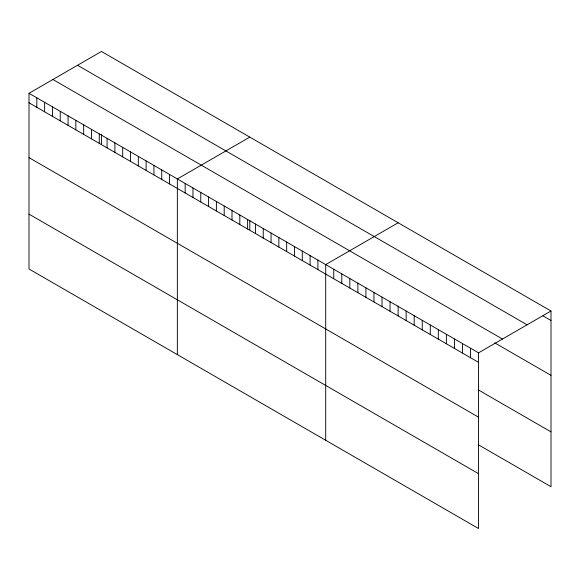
<?xml version="1.0" encoding="UTF-8"?>
<svg xmlns="http://www.w3.org/2000/svg" width="580" height="580" viewBox="0 0 580 580"><rect width="100%" height="100%" fill="white"/><g stroke="black" fill="none" stroke-linecap="round" stroke-linejoin="round"><path stroke-width="0.87" d="M29 93.3L478.551 352.843L478.551 528.532L29 268.982L29 93.3L101.449 51.468L551 311.018L551 486.7L478.601 444.896M249.799 137.119L177.35 178.952L177.35 354.634M398.155 222.771L325.699 264.603L325.699 440.285M478.551 352.843L551 311.018M542.952 315.875L551 320.515M77.539 65.272L527.089 324.822M52.91 79.496L502.461 339.039M494.689 342.845L551 375.354M29 102.798L478.551 362.348M478.601 390.057L551 431.861M29 157.644L478.551 417.187M29 214.143L478.551 473.686M470.503 348.203L470.503 357.7M462.463 343.556L462.463 353.053M454.415 338.908L454.415 348.413M446.368 334.269L446.368 343.766M438.328 329.621L438.328 339.126M430.28 324.981L430.28 334.479M422.24 320.334L422.24 329.832M414.192 315.687L414.192 325.192M406.145 311.047L406.145 320.544M398.155 305.943L398.105 315.904M390.057 301.752L390.057 311.257M382.017 297.112L382.017 306.61M373.97 292.465L373.97 301.97M365.922 287.825L365.922 297.322M357.882 283.178L357.882 292.675M349.834 278.531L349.834 288.035M341.794 273.89L341.794 283.388M333.746 269.243L333.746 278.748M317.898 260.094L317.898 269.591M310.09 255.584L310.09 265.082M302.281 251.075L302.281 260.579M294.473 246.565L294.473 256.07M286.665 242.063L286.665 251.561M278.857 237.554L278.857 247.051M271.048 233.044L271.048 242.549M263.24 228.535L263.24 238.039M255.432 224.032L255.432 233.53M249.799 220.298L249.799 229.716M247.624 219.523L247.624 229.02M239.815 215.013L239.815 224.511M232.007 210.504L232.007 220.008M224.199 205.994L224.199 215.499M216.391 201.492L216.391 210.989M208.582 196.982L208.582 206.48M200.774 192.473L200.774 201.978M192.966 187.963L192.966 197.468M185.158 183.461L185.158 192.959M169.541 174.442L169.541 183.94M161.733 169.933L161.733 179.438M153.925 165.423L153.925 174.928M146.117 160.921L146.117 170.418M138.308 156.411L138.308 165.909M130.5 151.902L130.5 161.407M122.699 147.393L122.699 156.897M114.891 142.89L114.891 152.388M107.082 138.381L107.082 147.878M101.449 134.647L101.449 144.065M99.274 133.871L99.274 143.369M91.466 129.362L91.466 138.867M83.658 124.852L83.658 134.357M75.85 120.35L75.85 129.847M68.041 115.84L68.041 125.338M60.233 111.331L60.233 120.836M52.425 106.822L52.425 116.326M44.616 102.319L44.616 111.817M36.808 97.81L36.808 107.307"/></g></svg>
